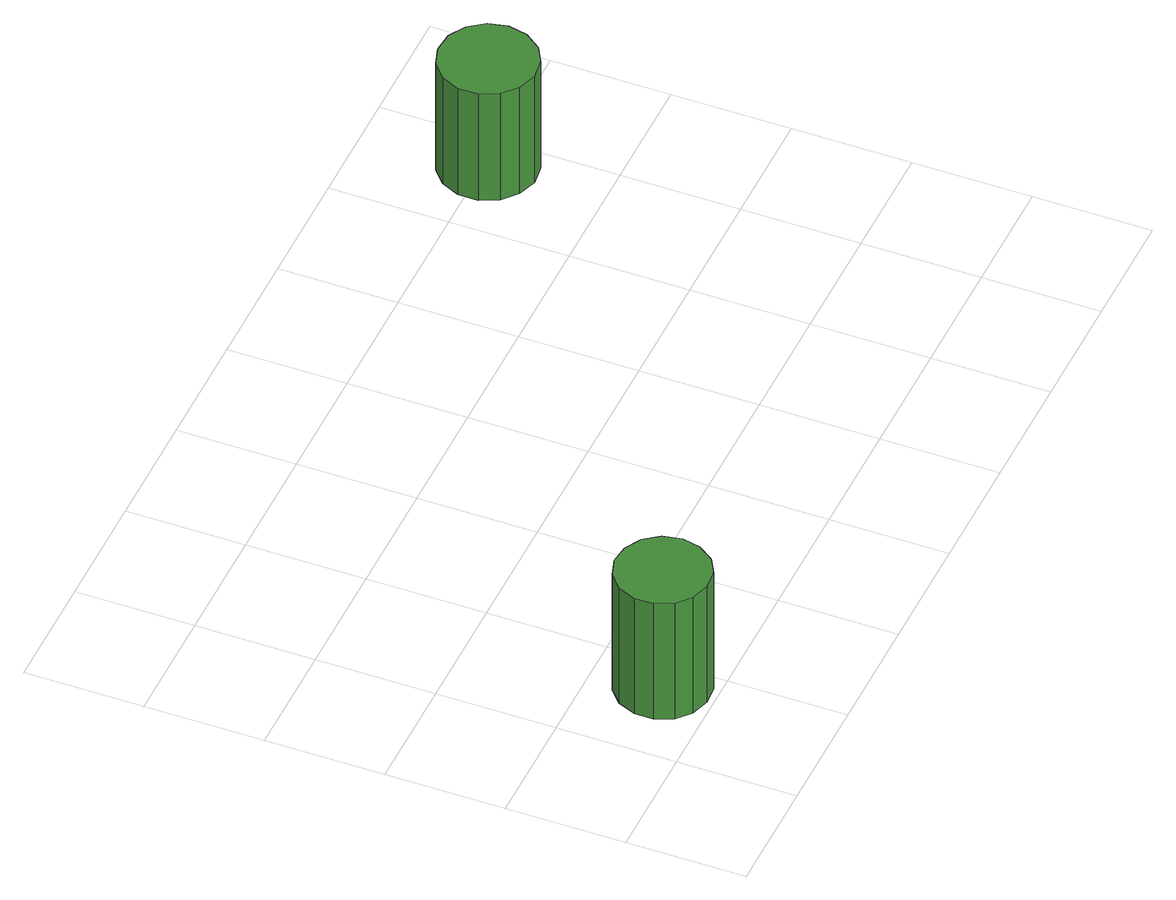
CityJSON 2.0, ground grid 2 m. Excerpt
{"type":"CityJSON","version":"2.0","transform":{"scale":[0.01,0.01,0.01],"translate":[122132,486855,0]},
"CityObjects":{
"tree1":{"type":"SolitaryVegetationObject","attributes":{"function":"something"},"geometry":[{"type":"MultiSurface","lod":"1","boundaries":[[[0,1,2,3,4,5,6,7,8,9,10,11,12,13,14]],[[15,16,17,18,19,20,21,22,23,24,25,26,27,28,29]],[[0,29,28,1]],[[1,28,27,2]],[[2,27,26,3]],[[3,26,25,4]],[[4,25,24,5]],[[5,24,23,6]],[[6,23,22,7]],[[7,22,21,8]],[[8,21,20,9]],[[9,20,19,10]],[[10,19,18,11]],[[11,18,17,12]],[[12,17,16,13]],[[13,16,15,14]],[[14,15,29,0]]]}]},
"tree2":{"type":"SolitaryVegetationObject","attributes":{"function":"something"},"geometry":[{"type":"MultiSurface","lod":"1","boundaries":[[[30,31,32,33,34,35,36,37,38,39,40,41,42,43,44]],[[45,46,47,48,49,50,51,52,53,54,55,56,57,58,59]],[[30,59,58,31]],[[31,58,57,32]],[[32,57,56,33]],[[33,56,55,34]],[[34,55,54,35]],[[35,54,53,36]],[[36,53,52,37]],[[37,52,51,38]],[[38,51,50,39]],[[39,50,49,40]],[[40,49,48,41]],[[41,48,47,42]],[[42,47,46,43]],[[43,46,45,44]],[[44,45,59,30]]]}]},
"tree3":{"type":"SolitaryVegetationObject","attributes":{"function":"something"}},
"tree4":{"type":"SolitaryVegetationObject","attributes":{"function":"something"}}
},
"vertices":[
[231,87,240],[224,119,240],[205,145,240],[177,161,240],[145,165,240],[114,155,240],[90,133,240],[77,103,240],[77,71,240],[90,41,240],[114,20,240],[145,10,240],[177,13,240],[205,29,240],[224,56,240],[224,56,2],[205,29,2],[177,13,2],[145,10,2],[114,20,2],[90,41,2],[77,71,2],[77,103,2],[90,133,2],[114,155,2],[145,165,2],[177,161,2],[205,145,2],[224,119,2],[231,87,2],
[1220,793,226],[1213,826,226],[1193,853,226],[1164,870,226],[1130,873,226],[1098,863,226],[1073,841,226],[1059,810,226],[1059,776,226],[1073,745,226],[1098,723,226],[1130,712,226],[1164,716,226],[1193,733,226],[1213,760,226],[1213,760,7],[1193,733,7],[1164,716,7],[1130,712,7],[1098,723,7],[1073,745,7],[1059,776,7],[1059,810,7],[1073,841,7],[1098,863,7],[1130,873,7],[1164,870,7],[1193,853,7],[1213,826,7],[1220,793,7]
]}
